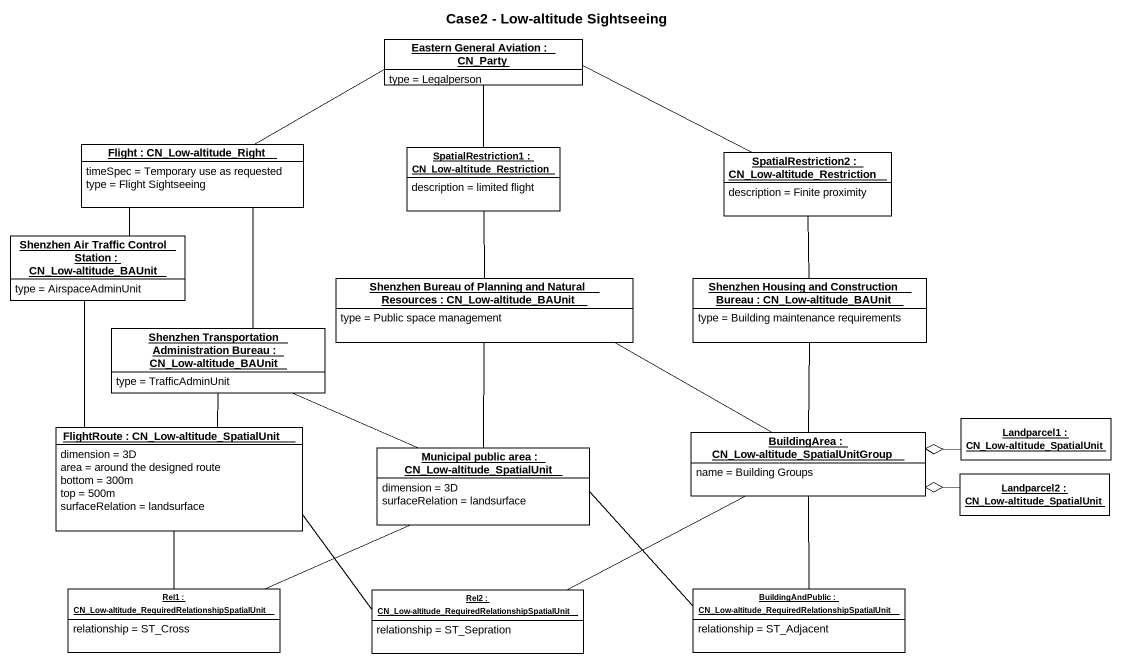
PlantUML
@startuml
title Case2 - Low-altitude Sightseeing
hide circle
hide empty members
object "Eastern General Aviation : CN_Party" as Eastern_General_Aviation #FFFFFF {
  type = Legalperson
}
object "Flight : CN_Low-altitude_Right" as Flight #FFFFFF {
  timeSpec = Temporary use as requested
  type = Flight Sightseeing
}
object "SpatialRestriction1 : CN_Low-altitude_Restriction" as SpatialRestriction1 #FFFFFF {
  description = limited flight
}
object "SpatialRestriction2 : CN_Low-altitude_Restriction" as SpatialRestriction2 #FFFFFF {
  description = Finite proximity
}
object "Shenzhen Air Traffic Control Station : CN_Low-altitude_BAUnit" as Shenzhen_Air_Traffic #FFFFFF {
  type = AirspaceAdminUnit
}
object "Shenzhen Bureau of Planning and Natural Resources : CN_Low-altitude_BAUnit" as Shenzhen_Bureau_of_Planning #FFFFFF {
  type = Public space management
}
object "Shenzhen Housing and Construction Bureau : CN_Low-altitude_BAUnit" as Shenzhen_Housing_and #FFFFFF {
  type = Building maintenance requirements
}
object "Shenzhen Transportation Administration Bureau : CN_Low-altitude_BAUnit" as Shenzhen_Transportation #FFFFFF {
  type = TrafficAdminUnit
}
object "FlightRoute : CN_Low-altitude_SpatialUnit" as FlightRoute #FFFFFF {
  dimension = 3D
  area = around the designed route
  bottom = 300m
  top = 500m
  surfaceRelation = landsurface
}
object "Municipal public area : CN_Low-altitude_SpatialUnit" as Municipal_public_area #FFFFFF {
  dimension = 3D
  surfaceRelation = landsurface
}
object "BuildingArea : CN_Low-altitude_SpatialUnitGroup" as BuildingArea #FFFFFF {
  name = Building Groups
}
object "Landparcel1 : CN_Low-altitude_SpatialUnit" as Landparcel1 #FFFFFF
object "Landparcel2 : CN_Low-altitude_SpatialUnit" as Landparcel2 #FFFFFF
object "Rel1 : CN_Low-altitude_RequiredRelationshipSpatialUnit" as Rel1 #FFFFFF {
  relationship = ST_Cross
}
object "Rel2 : CN_Low-altitude_RequiredRelationshipSpatialUnit" as Rel2 #FFFFFF {
  relationship = ST_Sepration
}
object "BuildingAndPublic : CN_Low-altitude_RequiredRelationshipSpatialUnit" as BuildingAndPublic #FFFFFF {
  relationship = ST_Adjacent
}
Eastern_General_Aviation -- SpatialRestriction1
Flight -right- Eastern_General_Aviation
SpatialRestriction1 -- Shenzhen_Bureau_of_Planning
SpatialRestriction2 -left- Eastern_General_Aviation
Shenzhen_Air_Traffic -up- Flight
Shenzhen_Air_Traffic -- FlightRoute
Shenzhen_Housing_and -up- SpatialRestriction2
Shenzhen_Transportation -up- Flight
Shenzhen_Transportation -- FlightRoute
Municipal_public_area -up- Shenzhen_Bureau_of_Planning
Municipal_public_area -left- Shenzhen_Transportation
BuildingArea -left- Shenzhen_Bureau_of_Planning
BuildingArea -up- Shenzhen_Housing_and
Landparcel1 -left-o BuildingArea
Landparcel2 -left-o BuildingArea
Rel1 -up- FlightRoute
Rel1 -right- Municipal_public_area
Rel2 -left- FlightRoute
Rel2 -right- BuildingArea
BuildingAndPublic -left- Municipal_public_area
BuildingAndPublic -up- BuildingArea
@enduml
